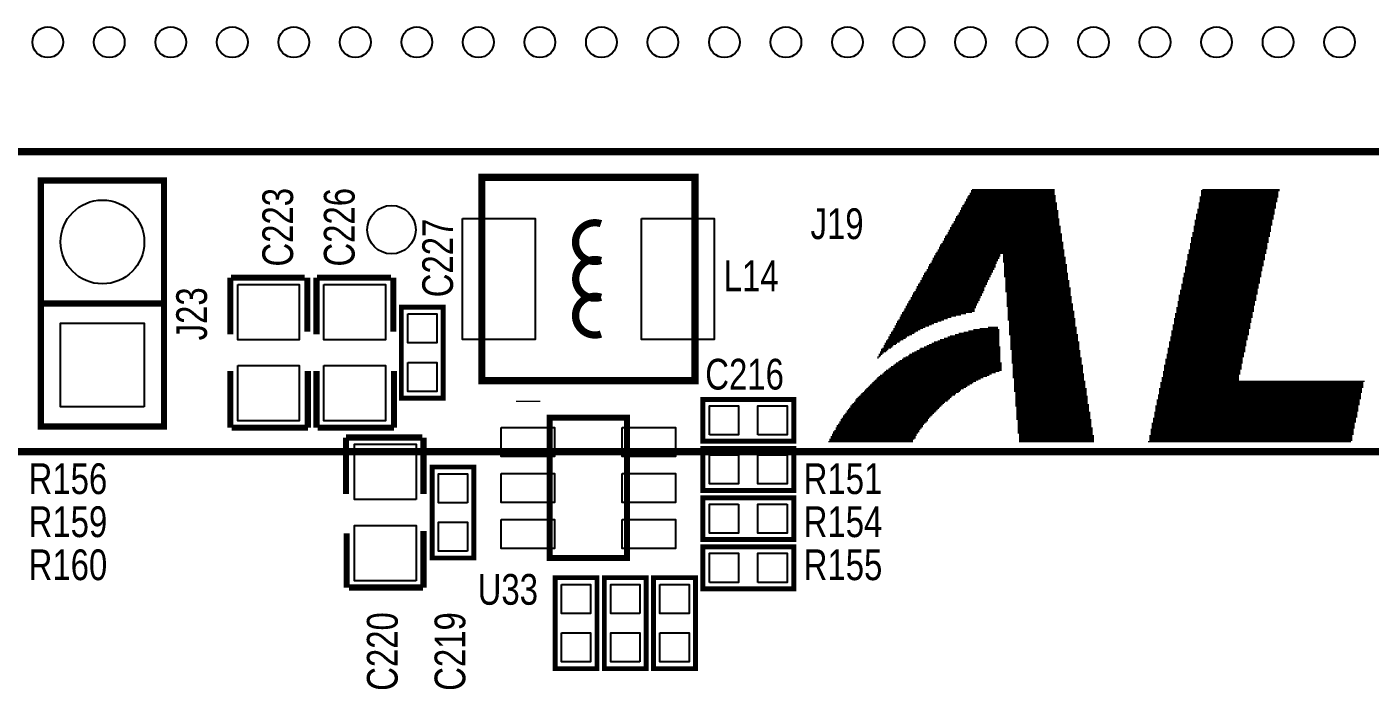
# Model space of a CAD drawing. Extents: x -92 to 135, y -31 to 116.
# Drawn here: x -61.31 to -33.58, y 51.84 to 65.52 of the extents above; entities that cross this region are included whole.
import ezdxf

# ---------------------------------------------------------------- set-up
doc = ezdxf.new("R2010")
doc.units = 0
for name, color, linetype in [('BG_SILKSCREEN_TOP', 1, 'CONTINUOUS'), ('PG_SILKSCREEN_TOP', 5, 'CONTINUOUS'), ('PIN_TOP', 6, 'CONTINUOUS'), ('RD_SILKSCREEN_TOP', 7, 'CONTINUOUS')]:
    doc.layers.add(name, color=color, linetype=linetype)

msp = doc.modelspace()

# ---------------------------------------------------------------- linework, layer by layer
at = {"layer": 'BG_SILKSCREEN_TOP', "const_width": 0.1524}
msp.add_lwpolyline([(-64.39789, 56.750204), (-14.99743, 56.750204)], dxfattribs=at)
at = {"layer": 'PG_SILKSCREEN_TOP'}
for points, const_width in [([(-72.894952, 62.944502), (-17.116552, 62.944502)], 0.1524), ([(-41.821862, 62.136528), (-40.094662, 62.136528)], 0.0254), ([(-41.821862, 62.111128), (-40.094662, 62.111128)], 0.0254), ([(-41.796462, 62.161928), (-40.094662, 62.161928)], 0.0254), ([(-37.072062, 62.136528), (-35.446462, 62.136528)], 0.0254), ([(-37.072062, 62.111128), (-35.471862, 62.111128)], 0.0254), ([(-37.046662, 62.161928), (-35.446462, 62.161928)], 0.0254), ([(-41.999662, 61.831728), (-40.043862, 61.831728)], 0.0254), ([(-41.974262, 61.857128), (-40.043862, 61.857128)], 0.0254), ([(-41.948862, 61.907928), (-40.069262, 61.907928)], 0.0254), ([(-41.948862, 61.882528), (-40.043862, 61.882528)], 0.0254), ([(-41.923462, 61.958728), (-40.069262, 61.958728)], 0.0254), ([(-41.923462, 61.933328), (-40.069262, 61.933328)], 0.0254), ([(-41.898062, 62.009528), (-40.069262, 62.009528)], 0.0254), ([(-41.898062, 61.984128), (-40.069262, 61.984128)], 0.0254), ([(-41.872662, 62.034928), (-40.069262, 62.034928)], 0.0254), ([(-41.847262, 62.085728), (-40.094662, 62.085728)], 0.0254), ([(-41.847262, 62.060328), (-40.094662, 62.060328)], 0.0254), ([(-37.122862, 61.882528), (-35.522662, 61.882528)], 0.0254), ([(-37.122862, 61.857128), (-35.522662, 61.857128)], 0.0254), ([(-37.122862, 61.831728), (-35.522662, 61.831728)], 0.0254), ([(-37.097462, 62.009528), (-35.471862, 62.009528)], 0.0254), ([(-37.097462, 61.984128), (-35.497262, 61.984128)], 0.0254), ([(-37.097462, 61.958728), (-35.497262, 61.958728)], 0.0254), ([(-37.097462, 61.933328), (-35.497262, 61.933328)], 0.0254), ([(-37.097462, 61.907928), (-35.497262, 61.907928)], 0.0254), ([(-37.072062, 62.085728), (-35.471862, 62.085728)], 0.0254), ([(-37.072062, 62.060328), (-35.471862, 62.060328)], 0.0254), ([(-37.072062, 62.034928), (-35.471862, 62.034928)], 0.0254), ([(-42.126662, 61.603128), (-40.018462, 61.603128)], 0.0254), ([(-42.126662, 61.577728), (-40.018462, 61.577728)], 0.0254), ([(-42.101262, 61.628528), (-40.018462, 61.628528)], 0.0254), ([(-42.075862, 61.679328), (-40.018462, 61.679328)], 0.0254), ([(-42.075862, 61.653928), (-40.018462, 61.653928)], 0.0254), ([(-42.050462, 61.730128), (-40.018462, 61.730128)], 0.0254), ([(-42.050462, 61.704728), (-40.018462, 61.704728)], 0.0254), ([(-42.025062, 61.780928), (-40.043862, 61.780928)], 0.0254), ([(-42.025062, 61.755528), (-40.043862, 61.755528)], 0.0254), ([(-41.999662, 61.806328), (-40.043862, 61.806328)], 0.0254), ([(-37.173662, 61.653928), (-35.548062, 61.653928)], 0.0254), ([(-37.173662, 61.628528), (-35.573462, 61.628528)], 0.0254), ([(-37.173662, 61.603128), (-35.573462, 61.603128)], 0.0254), ([(-37.173662, 61.577728), (-35.573462, 61.577728)], 0.0254), ([(-37.148262, 61.755528), (-35.548062, 61.755528)], 0.0254), ([(-37.148262, 61.730128), (-35.548062, 61.730128)], 0.0254), ([(-37.148262, 61.704728), (-35.548062, 61.704728)], 0.0254), ([(-37.148262, 61.679328), (-35.548062, 61.679328)], 0.0254), ([(-37.122862, 61.806328), (-35.522662, 61.806328)], 0.0254), ([(-37.122862, 61.780928), (-35.522662, 61.780928)], 0.0254), ([(-42.279062, 61.323728), (-39.967662, 61.323728)], 0.0254), ([(-42.279062, 61.298328), (-39.967662, 61.298328)], 0.0254), ([(-42.253662, 61.374528), (-39.967662, 61.374528)], 0.0254), ([(-42.253662, 61.349128), (-39.967662, 61.349128)], 0.0254), ([(-42.228262, 61.425328), (-39.993062, 61.425328)], 0.0254), ([(-42.228262, 61.399928), (-39.967662, 61.399928)], 0.0254), ([(-42.202862, 61.450728), (-39.993062, 61.450728)], 0.0254), ([(-42.177462, 61.501528), (-39.993062, 61.501528)], 0.0254), ([(-42.177462, 61.476128), (-39.993062, 61.476128)], 0.0254), ([(-42.152062, 61.552328), (-39.993062, 61.552328)], 0.0254), ([(-42.152062, 61.526928), (-39.993062, 61.526928)], 0.0254), ([(-37.224462, 61.399928), (-35.624262, 61.399928)], 0.0254), ([(-37.224462, 61.374528), (-35.624262, 61.374528)], 0.0254), ([(-37.224462, 61.349128), (-35.624262, 61.349128)], 0.0254), ([(-37.224462, 61.323728), (-35.624262, 61.323728)], 0.0254), ([(-37.224462, 61.298328), (-35.624262, 61.298328)], 0.0254), ([(-37.199062, 61.526928), (-35.598862, 61.526928)], 0.0254), ([(-37.199062, 61.501528), (-35.598862, 61.501528)], 0.0254), ([(-37.199062, 61.476128), (-35.598862, 61.476128)], 0.0254), ([(-37.199062, 61.450728), (-35.598862, 61.450728)], 0.0254), ([(-37.199062, 61.425328), (-35.598862, 61.425328)], 0.0254), ([(-37.173662, 61.552328), (-35.573462, 61.552328)], 0.0254), ([(-42.456862, 61.018928), (-39.916862, 61.018928)], 0.0254), ([(-42.431462, 61.044328), (-39.916862, 61.044328)], 0.0254), ([(-42.406062, 61.095128), (-39.942262, 61.095128)], 0.0254), ([(-42.406062, 61.069728), (-39.916862, 61.069728)], 0.0254), ([(-42.380662, 61.145928), (-39.942262, 61.145928)], 0.0254), ([(-42.380662, 61.120528), (-39.942262, 61.120528)], 0.0254), ([(-42.355262, 61.196728), (-39.942262, 61.196728)], 0.0254), ([(-42.355262, 61.171328), (-39.942262, 61.171328)], 0.0254), ([(-42.329862, 61.222128), (-39.942262, 61.222128)], 0.0254), ([(-42.304462, 61.272928), (-39.967662, 61.272928)], 0.0254), ([(-42.304462, 61.247528), (-39.942262, 61.247528)], 0.0254), ([(-37.300662, 61.044328), (-35.700462, 61.044328)], 0.0254), ([(-37.300662, 61.018928), (-35.700462, 61.018928)], 0.0254), ([(-37.275262, 61.171328), (-35.675062, 61.171328)], 0.0254), ([(-37.275262, 61.145928), (-35.675062, 61.145928)], 0.0254), ([(-37.275262, 61.120528), (-35.675062, 61.120528)], 0.0254), ([(-37.275262, 61.095128), (-35.675062, 61.095128)], 0.0254), ([(-37.275262, 61.069728), (-35.675062, 61.069728)], 0.0254), ([(-37.249862, 61.272928), (-35.649662, 61.272928)], 0.0254), ([(-37.249862, 61.247528), (-35.649662, 61.247528)], 0.0254), ([(-37.249862, 61.222128), (-35.649662, 61.222128)], 0.0254), ([(-37.249862, 61.196728), (-35.649662, 61.196728)], 0.0254), ([(-42.609262, 60.739528), (-41.237662, 60.739528)], 0.0254), ([(-42.583862, 60.790328), (-41.212262, 60.790328)], 0.0254), ([(-42.583862, 60.764928), (-41.237662, 60.764928)], 0.0254), ([(-42.558462, 60.841128), (-39.891462, 60.841128)], 0.0254), ([(-42.558462, 60.815728), (-41.212262, 60.815728)], 0.0254), ([(-42.533062, 60.866528), (-39.891462, 60.866528)], 0.0254), ([(-42.507662, 60.917328), (-39.891462, 60.917328)], 0.0254), ([(-42.507662, 60.891928), (-39.891462, 60.891928)], 0.0254), ([(-42.482262, 60.968128), (-39.916862, 60.968128)], 0.0254), ([(-42.482262, 60.942728), (-39.916862, 60.942728)], 0.0254), ([(-42.456862, 60.993528), (-39.916862, 60.993528)], 0.0254), ([(-41.161462, 60.815728), (-39.891462, 60.815728)], 0.0254), ([(-41.161462, 60.790328), (-39.891462, 60.790328)], 0.0254), ([(-41.161462, 60.764928), (-39.866062, 60.764928)], 0.0254), ([(-41.161462, 60.739528), (-39.866062, 60.739528)], 0.0254), ([(-37.351462, 60.815728), (-35.751262, 60.815728)], 0.0254), ([(-37.351462, 60.790328), (-35.751262, 60.790328)], 0.0254), ([(-37.351462, 60.764928), (-35.751262, 60.764928)], 0.0254), ([(-37.351462, 60.739528), (-35.751262, 60.739528)], 0.0254), ([(-37.326062, 60.917328), (-35.725862, 60.917328)], 0.0254), ([(-37.326062, 60.891928), (-35.725862, 60.891928)], 0.0254), ([(-37.326062, 60.866528), (-35.725862, 60.866528)], 0.0254), ([(-37.326062, 60.841128), (-35.725862, 60.841128)], 0.0254), ([(-37.300662, 60.993528), (-35.700462, 60.993528)], 0.0254), ([(-37.300662, 60.968128), (-35.700462, 60.968128)], 0.0254), ([(-37.300662, 60.942728), (-35.700462, 60.942728)], 0.0254), ([(-42.761662, 60.460128), (-41.364662, 60.460128)], 0.0254), ([(-42.736262, 60.510928), (-41.339262, 60.510928)], 0.0254), ([(-42.736262, 60.485528), (-41.364662, 60.485528)], 0.0254), ([(-42.710862, 60.561728), (-41.313862, 60.561728)], 0.0254), ([(-42.710862, 60.536328), (-41.339262, 60.536328)], 0.0254), ([(-42.685462, 60.612528), (-41.313862, 60.612528)], 0.0254), ([(-42.685462, 60.587128), (-41.313862, 60.587128)], 0.0254), ([(-42.660062, 60.637928), (-41.288462, 60.637928)], 0.0254), ([(-42.634662, 60.688728), (-41.263062, 60.688728)], 0.0254), ([(-42.634662, 60.663328), (-41.288462, 60.663328)], 0.0254), ([(-42.609262, 60.714128), (-41.263062, 60.714128)], 0.0254), ([(-41.161462, 60.714128), (-39.866062, 60.714128)], 0.0254), ([(-41.161462, 60.688728), (-39.866062, 60.688728)], 0.0254), ([(-41.161462, 60.663328), (-39.866062, 60.663328)], 0.0254), ([(-41.136062, 60.637928), (-39.866062, 60.637928)], 0.0254), ([(-41.136062, 60.612528), (-39.840662, 60.612528)], 0.0254), ([(-41.136062, 60.587128), (-39.840662, 60.587128)], 0.0254), ([(-41.136062, 60.561728), (-39.840662, 60.561728)], 0.0254), ([(-41.136062, 60.536328), (-39.840662, 60.536328)], 0.0254), ([(-41.136062, 60.510928), (-39.840662, 60.510928)], 0.0254), ([(-41.136062, 60.485528), (-39.840662, 60.485528)], 0.0254), ([(-41.136062, 60.460128), (-39.840662, 60.460128)], 0.0254), ([(-37.402262, 60.561728), (-35.802062, 60.561728)], 0.0254), ([(-37.402262, 60.536328), (-35.802062, 60.536328)], 0.0254), ([(-37.402262, 60.510928), (-35.802062, 60.510928)], 0.0254), ([(-37.402262, 60.485528), (-35.802062, 60.485528)], 0.0254), ([(-37.402262, 60.460128), (-35.827462, 60.460128)], 0.0254), ([(-37.376862, 60.688728), (-35.776662, 60.688728)], 0.0254), ([(-37.376862, 60.663328), (-35.776662, 60.663328)], 0.0254), ([(-37.376862, 60.637928), (-35.776662, 60.637928)], 0.0254), ([(-37.376862, 60.612528), (-35.776662, 60.612528)], 0.0254), ([(-37.376862, 60.587128), (-35.776662, 60.587128)], 0.0254), ([(-37.351462, 60.714128), (-35.751262, 60.714128)], 0.0254), ([(-57.111138, 60.342272), (-57.111138, 59.173872)], 0.127), ([(-55.574438, 60.342272), (-57.098438, 60.342272)], 0.127), ([(-55.523638, 59.224672), (-55.523638, 60.342272)], 0.127), ([(-55.333138, 60.342272), (-55.333138, 59.173872)], 0.127), ([(-53.796438, 60.342272), (-55.320438, 60.342272)], 0.127), ([(-53.745638, 59.224672), (-53.745638, 60.342272)], 0.127), ([(-42.914062, 60.206128), (-41.491662, 60.206128)], 0.0254), ([(-42.914062, 60.180728), (-41.517062, 60.180728)], 0.0254), ([(-42.888662, 60.231528), (-41.491662, 60.231528)], 0.0254), ([(-42.863262, 60.282328), (-41.466262, 60.282328)], 0.0254), ([(-42.863262, 60.256928), (-41.466262, 60.256928)], 0.0254), ([(-42.837862, 60.333128), (-41.440862, 60.333128)], 0.0254), ([(-42.837862, 60.307728), (-41.440862, 60.307728)], 0.0254), ([(-42.812462, 60.383928), (-41.415462, 60.383928)], 0.0254), ([(-42.812462, 60.358528), (-41.415462, 60.358528)], 0.0254), ([(-42.787062, 60.434728), (-41.390062, 60.434728)], 0.0254), ([(-42.787062, 60.409328), (-41.390062, 60.409328)], 0.0254), ([(-41.136062, 60.434728), (-39.815262, 60.434728)], 0.0254), ([(-41.136062, 60.409328), (-39.815262, 60.409328)], 0.0254), ([(-41.136062, 60.383928), (-39.815262, 60.383928)], 0.0254), ([(-41.136062, 60.358528), (-39.815262, 60.358528)], 0.0254), ([(-41.110662, 60.333128), (-39.815262, 60.333128)], 0.0254), ([(-41.110662, 60.307728), (-39.815262, 60.307728)], 0.0254), ([(-41.110662, 60.282328), (-39.789862, 60.282328)], 0.0254), ([(-41.110662, 60.256928), (-39.789862, 60.256928)], 0.0254), ([(-41.110662, 60.231528), (-39.789862, 60.231528)], 0.0254), ([(-41.110662, 60.206128), (-39.789862, 60.206128)], 0.0254), ([(-41.110662, 60.180728), (-39.789862, 60.180728)], 0.0254), ([(-37.478462, 60.206128), (-35.878262, 60.206128)], 0.0254), ([(-37.478462, 60.180728), (-35.878262, 60.180728)], 0.0254), ([(-37.453062, 60.333128), (-35.852862, 60.333128)], 0.0254), ([(-37.453062, 60.307728), (-35.852862, 60.307728)], 0.0254), ([(-37.453062, 60.282328), (-35.852862, 60.282328)], 0.0254), ([(-37.453062, 60.256928), (-35.852862, 60.256928)], 0.0254), ([(-37.453062, 60.231528), (-35.852862, 60.231528)], 0.0254), ([(-37.427662, 60.434728), (-35.827462, 60.434728)], 0.0254), ([(-37.427662, 60.409328), (-35.827462, 60.409328)], 0.0254), ([(-37.427662, 60.383928), (-35.827462, 60.383928)], 0.0254), ([(-37.427662, 60.358528), (-35.827462, 60.358528)], 0.0254), ([(-43.066462, 59.926728), (-41.618662, 59.926728)], 0.0254), ([(-43.066462, 59.901328), (-41.644062, 59.901328)], 0.0254), ([(-43.041062, 59.977528), (-41.593262, 59.977528)], 0.0254), ([(-43.041062, 59.952128), (-41.618662, 59.952128)], 0.0254), ([(-43.015662, 60.028328), (-41.567862, 60.028328)], 0.0254), ([(-43.015662, 60.002928), (-41.593262, 60.002928)], 0.0254), ([(-42.990262, 60.053728), (-41.567862, 60.053728)], 0.0254), ([(-42.964862, 60.104528), (-41.542462, 60.104528)], 0.0254), ([(-42.964862, 60.079128), (-41.542462, 60.079128)], 0.0254), ([(-42.939462, 60.155328), (-41.517062, 60.155328)], 0.0254), ([(-42.939462, 60.129928), (-41.542462, 60.129928)], 0.0254), ([(-41.110662, 60.155328), (-39.789862, 60.155328)], 0.0254), ([(-41.110662, 60.129928), (-39.764462, 60.129928)], 0.0254), ([(-41.110662, 60.104528), (-39.764462, 60.104528)], 0.0254), ([(-41.110662, 60.079128), (-39.764462, 60.079128)], 0.0254), ([(-41.110662, 60.053728), (-39.764462, 60.053728)], 0.0254), ([(-41.085262, 60.028328), (-39.764462, 60.028328)], 0.0254), ([(-41.085262, 60.002928), (-39.764462, 60.002928)], 0.0254), ([(-41.085262, 59.977528), (-39.764462, 59.977528)], 0.0254), ([(-41.085262, 59.952128), (-39.739062, 59.952128)], 0.0254), ([(-41.085262, 59.926728), (-39.739062, 59.926728)], 0.0254), ([(-41.085262, 59.901328), (-39.739062, 59.901328)], 0.0254), ([(-37.529262, 59.977528), (-35.929062, 59.977528)], 0.0254), ([(-37.529262, 59.952128), (-35.929062, 59.952128)], 0.0254), ([(-37.529262, 59.926728), (-35.929062, 59.926728)], 0.0254), ([(-37.529262, 59.901328), (-35.929062, 59.901328)], 0.0254), ([(-37.503862, 60.079128), (-35.903662, 60.079128)], 0.0254), ([(-37.503862, 60.053728), (-35.903662, 60.053728)], 0.0254), ([(-37.503862, 60.028328), (-35.903662, 60.028328)], 0.0254), ([(-37.503862, 60.002928), (-35.903662, 60.002928)], 0.0254), ([(-37.478462, 60.155328), (-35.878262, 60.155328)], 0.0254), ([(-37.478462, 60.129928), (-35.878262, 60.129928)], 0.0254), ([(-37.478462, 60.104528), (-35.903662, 60.104528)], 0.0254), ([(-61.022738, 59.808872), (-58.482738, 59.808872)], 0.127), ([(-43.244262, 59.621928), (-41.796462, 59.621928)], 0.0254), ([(-43.218862, 59.647328), (-41.745662, 59.647328)], 0.0254), ([(-43.193462, 59.698128), (-41.745662, 59.698128)], 0.0254), ([(-43.193462, 59.672728), (-41.745662, 59.672728)], 0.0254), ([(-43.168062, 59.748928), (-41.720262, 59.748928)], 0.0254), ([(-43.168062, 59.723528), (-41.720262, 59.723528)], 0.0254), ([(-43.142662, 59.799728), (-41.694862, 59.799728)], 0.0254), ([(-43.142662, 59.774328), (-41.694862, 59.774328)], 0.0254), ([(-43.117262, 59.850528), (-41.669462, 59.850528)], 0.0254), ([(-43.117262, 59.825128), (-41.669462, 59.825128)], 0.0254), ([(-43.091862, 59.875928), (-41.644062, 59.875928)], 0.0254), ([(-41.085262, 59.875928), (-39.739062, 59.875928)], 0.0254), ([(-41.085262, 59.850528), (-39.739062, 59.850528)], 0.0254), ([(-41.085262, 59.825128), (-39.739062, 59.825128)], 0.0254), ([(-41.085262, 59.799728), (-39.713662, 59.799728)], 0.0254), ([(-41.085262, 59.774328), (-39.713662, 59.774328)], 0.0254), ([(-41.085262, 59.748928), (-39.713662, 59.748928)], 0.0254), ([(-41.059862, 59.723528), (-39.713662, 59.723528)], 0.0254), ([(-41.059862, 59.698128), (-39.713662, 59.698128)], 0.0254), ([(-41.059862, 59.672728), (-39.713662, 59.672728)], 0.0254), ([(-41.059862, 59.647328), (-39.688262, 59.647328)], 0.0254), ([(-41.059862, 59.621928), (-39.688262, 59.621928)], 0.0254), ([(-37.580062, 59.723528), (-35.979862, 59.723528)], 0.0254), ([(-37.580062, 59.698128), (-35.979862, 59.698128)], 0.0254), ([(-37.580062, 59.672728), (-35.979862, 59.672728)], 0.0254), ([(-37.580062, 59.647328), (-35.979862, 59.647328)], 0.0254), ([(-37.580062, 59.621928), (-36.005262, 59.621928)], 0.0254), ([(-37.554662, 59.850528), (-35.954462, 59.850528)], 0.0254), ([(-37.554662, 59.825128), (-35.954462, 59.825128)], 0.0254), ([(-37.554662, 59.799728), (-35.954462, 59.799728)], 0.0254), ([(-37.554662, 59.774328), (-35.954462, 59.774328)], 0.0254), ([(-37.554662, 59.748928), (-35.979862, 59.748928)], 0.0254), ([(-37.529262, 59.875928), (-35.929062, 59.875928)], 0.0254), ([(-43.396662, 59.342528), (-42.685462, 59.342528)], 0.0254), ([(-43.371262, 59.393328), (-42.583862, 59.393328)], 0.0254), ([(-43.371262, 59.367928), (-42.634662, 59.367928)], 0.0254), ([(-43.345862, 59.444128), (-42.431462, 59.444128)], 0.0254), ([(-43.345862, 59.418728), (-42.507662, 59.418728)], 0.0254), ([(-43.320462, 59.469528), (-42.380662, 59.469528)], 0.0254), ([(-43.295062, 59.520328), (-42.228262, 59.520328)], 0.0254), ([(-43.295062, 59.494928), (-42.304462, 59.494928)], 0.0254), ([(-43.269662, 59.571128), (-42.025062, 59.571128)], 0.0254), ([(-43.269662, 59.545728), (-42.126662, 59.545728)], 0.0254), ([(-43.244262, 59.596528), (-41.923462, 59.596528)], 0.0254), ([(-41.059862, 59.596528), (-39.688262, 59.596528)], 0.0254), ([(-41.059862, 59.571128), (-39.688262, 59.571128)], 0.0254), ([(-41.059862, 59.545728), (-39.688262, 59.545728)], 0.0254), ([(-41.059862, 59.520328), (-39.688262, 59.520328)], 0.0254), ([(-41.059862, 59.494928), (-39.662862, 59.494928)], 0.0254), ([(-41.059862, 59.469528), (-39.662862, 59.469528)], 0.0254), ([(-41.034462, 59.444128), (-39.662862, 59.444128)], 0.0254), ([(-41.034462, 59.418728), (-39.662862, 59.418728)], 0.0254), ([(-41.034462, 59.393328), (-39.662862, 59.393328)], 0.0254), ([(-41.034462, 59.367928), (-39.662862, 59.367928)], 0.0254), ([(-41.034462, 59.342528), (-39.662862, 59.342528)], 0.0254), ([(-37.656262, 59.367928), (-36.056062, 59.367928)], 0.0254), ([(-37.656262, 59.342528), (-36.056062, 59.342528)], 0.0254), ([(-37.630862, 59.494928), (-36.030662, 59.494928)], 0.0254), ([(-37.630862, 59.469528), (-36.030662, 59.469528)], 0.0254), ([(-37.630862, 59.444128), (-36.030662, 59.444128)], 0.0254), ([(-37.630862, 59.418728), (-36.030662, 59.418728)], 0.0254), ([(-37.630862, 59.393328), (-36.056062, 59.393328)], 0.0254), ([(-37.605462, 59.596528), (-36.005262, 59.596528)], 0.0254), ([(-37.605462, 59.571128), (-36.005262, 59.571128)], 0.0254), ([(-37.605462, 59.545728), (-36.005262, 59.545728)], 0.0254), ([(-37.605462, 59.520328), (-36.005262, 59.520328)], 0.0254), ([(-43.549062, 59.063128), (-43.218862, 59.063128)], 0.0254), ([(-43.523662, 59.113928), (-43.142662, 59.113928)], 0.0254), ([(-43.523662, 59.088528), (-43.168062, 59.088528)], 0.0254), ([(-43.498262, 59.164728), (-43.041062, 59.164728)], 0.0254), ([(-43.498262, 59.139328), (-43.091862, 59.139328)], 0.0254), ([(-43.472862, 59.215528), (-42.964862, 59.215528)], 0.0254), ([(-43.472862, 59.190128), (-42.990262, 59.190128)], 0.0254), ([(-43.447462, 59.240928), (-42.914062, 59.240928)], 0.0254), ([(-43.422062, 59.291728), (-42.812462, 59.291728)], 0.0254), ([(-43.422062, 59.266328), (-42.863262, 59.266328)], 0.0254), ([(-43.396662, 59.317128), (-42.761662, 59.317128)], 0.0254), ([(-42.456862, 59.063128), (-41.237662, 59.063128)], 0.0254), ([(-42.380662, 59.088528), (-41.237662, 59.088528)], 0.0254), ([(-42.304462, 59.113928), (-41.237662, 59.113928)], 0.0254), ([(-42.253662, 59.139328), (-41.237662, 59.139328)], 0.0254), ([(-42.152062, 59.164728), (-41.237662, 59.164728)], 0.0254), ([(-42.075862, 59.190128), (-41.237662, 59.190128)], 0.0254), ([(-41.974262, 59.215528), (-41.237662, 59.215528)], 0.0254), ([(-41.872662, 59.240928), (-41.237662, 59.240928)], 0.0254), ([(-41.771062, 59.266328), (-41.237662, 59.266328)], 0.0254), ([(-41.644062, 59.291728), (-41.263062, 59.291728)], 0.0254), ([(-41.466262, 59.317128), (-41.263062, 59.317128)], 0.0254), ([(-41.034462, 59.317128), (-39.637462, 59.317128)], 0.0254), ([(-41.034462, 59.291728), (-39.637462, 59.291728)], 0.0254), ([(-41.034462, 59.266328), (-39.637462, 59.266328)], 0.0254), ([(-41.034462, 59.240928), (-39.637462, 59.240928)], 0.0254), ([(-41.034462, 59.215528), (-39.637462, 59.215528)], 0.0254), ([(-41.034462, 59.190128), (-39.637462, 59.190128)], 0.0254), ([(-41.034462, 59.164728), (-39.612062, 59.164728)], 0.0254), ([(-41.009062, 59.139328), (-39.612062, 59.139328)], 0.0254), ([(-41.009062, 59.113928), (-39.612062, 59.113928)], 0.0254), ([(-41.009062, 59.088528), (-39.612062, 59.088528)], 0.0254), ([(-41.009062, 59.063128), (-39.612062, 59.063128)], 0.0254), ([(-37.707062, 59.113928), (-36.106862, 59.113928)], 0.0254), ([(-37.707062, 59.088528), (-36.106862, 59.088528)], 0.0254), ([(-37.707062, 59.063128), (-36.106862, 59.063128)], 0.0254), ([(-37.681662, 59.240928), (-36.081462, 59.240928)], 0.0254), ([(-37.681662, 59.215528), (-36.081462, 59.215528)], 0.0254), ([(-37.681662, 59.190128), (-36.081462, 59.190128)], 0.0254), ([(-37.681662, 59.164728), (-36.081462, 59.164728)], 0.0254), ([(-37.681662, 59.139328), (-36.106862, 59.139328)], 0.0254), ([(-37.656262, 59.317128), (-36.056062, 59.317128)], 0.0254), ([(-37.656262, 59.291728), (-36.056062, 59.291728)], 0.0254), ([(-37.656262, 59.266328), (-36.081462, 59.266328)], 0.0254), ([(-43.701462, 58.809128), (-43.574462, 58.809128)], 0.0254), ([(-43.701462, 58.783728), (-43.625262, 58.783728)], 0.0254), ([(-43.676062, 58.859928), (-43.523662, 58.859928)], 0.0254), ([(-43.676062, 58.834528), (-43.549062, 58.834528)], 0.0254), ([(-43.650662, 58.885328), (-43.472862, 58.885328)], 0.0254), ([(-43.625262, 58.936128), (-43.422062, 58.936128)], 0.0254), ([(-43.625262, 58.910728), (-43.447462, 58.910728)], 0.0254), ([(-43.599862, 58.986928), (-43.345862, 58.986928)], 0.0254), ([(-43.599862, 58.961528), (-43.371262, 58.961528)], 0.0254), ([(-43.574462, 59.037728), (-43.269662, 59.037728)], 0.0254), ([(-43.574462, 59.012328), (-43.295062, 59.012328)], 0.0254), ([(-43.041062, 58.783728), (-41.212262, 58.783728)], 0.0254), ([(-42.990262, 58.809128), (-41.212262, 58.809128)], 0.0254), ([(-42.939462, 58.834528), (-41.212262, 58.834528)], 0.0254), ([(-42.888662, 58.859928), (-41.212262, 58.859928)], 0.0254), ([(-42.863262, 58.885328), (-41.212262, 58.885328)], 0.0254), ([(-42.787062, 58.910728), (-41.212262, 58.910728)], 0.0254), ([(-42.736262, 58.936128), (-41.237662, 58.936128)], 0.0254), ([(-42.685462, 58.961528), (-41.237662, 58.961528)], 0.0254), ([(-42.634662, 58.986928), (-41.237662, 58.986928)], 0.0254), ([(-42.583862, 59.012328), (-41.237662, 59.012328)], 0.0254), ([(-42.507662, 59.037728), (-41.237662, 59.037728)], 0.0254), ([(-41.009062, 59.037728), (-39.612062, 59.037728)], 0.0254), ([(-41.009062, 59.012328), (-39.586662, 59.012328)], 0.0254), ([(-41.009062, 58.986928), (-39.586662, 58.986928)], 0.0254), ([(-41.009062, 58.961528), (-39.586662, 58.961528)], 0.0254), ([(-41.009062, 58.936128), (-39.586662, 58.936128)], 0.0254), ([(-41.009062, 58.910728), (-39.586662, 58.910728)], 0.0254), ([(-41.009062, 58.885328), (-39.586662, 58.885328)], 0.0254), ([(-41.009062, 58.859928), (-39.586662, 58.859928)], 0.0254), ([(-40.983662, 58.834528), (-39.561262, 58.834528)], 0.0254), ([(-40.983662, 58.809128), (-39.561262, 58.809128)], 0.0254), ([(-40.983662, 58.783728), (-39.561262, 58.783728)], 0.0254), ([(-37.757862, 58.885328), (-36.157662, 58.885328)], 0.0254), ([(-37.757862, 58.859928), (-36.157662, 58.859928)], 0.0254), ([(-37.757862, 58.834528), (-36.157662, 58.834528)], 0.0254), ([(-37.757862, 58.809128), (-36.157662, 58.809128)], 0.0254), ([(-37.757862, 58.783728), (-36.183062, 58.783728)], 0.0254), ([(-37.732462, 59.012328), (-36.132262, 59.012328)], 0.0254), ([(-37.732462, 58.986928), (-36.132262, 58.986928)], 0.0254), ([(-37.732462, 58.961528), (-36.132262, 58.961528)], 0.0254), ([(-37.732462, 58.936128), (-36.132262, 58.936128)], 0.0254), ([(-37.732462, 58.910728), (-36.157662, 58.910728)], 0.0254), ([(-37.707062, 59.037728), (-36.132262, 59.037728)], 0.0254), ([(-43.752262, 58.707528), (-43.701462, 58.707528)], 0.0254), ([(-43.752262, 58.682128), (-43.726862, 58.682128)], 0.0254), ([(-43.726862, 58.758328), (-43.650662, 58.758328)], 0.0254), ([(-43.726862, 58.732928), (-43.676062, 58.732928)], 0.0254), ([(-43.472862, 58.504328), (-41.186862, 58.504328)], 0.0254), ([(-43.422062, 58.529728), (-41.186862, 58.529728)], 0.0254), ([(-43.396662, 58.555128), (-41.186862, 58.555128)], 0.0254), ([(-43.371262, 58.580528), (-41.186862, 58.580528)], 0.0254), ([(-43.320462, 58.605928), (-41.212262, 58.605928)], 0.0254), ([(-43.295062, 58.631328), (-41.212262, 58.631328)], 0.0254), ([(-43.244262, 58.656728), (-41.212262, 58.656728)], 0.0254), ([(-43.218862, 58.682128), (-41.212262, 58.682128)], 0.0254), ([(-43.168062, 58.707528), (-41.212262, 58.707528)], 0.0254), ([(-43.117262, 58.732928), (-41.212262, 58.732928)], 0.0254), ([(-43.091862, 58.758328), (-41.212262, 58.758328)], 0.0254), ([(-40.983662, 58.758328), (-39.561262, 58.758328)], 0.0254), ([(-40.983662, 58.732928), (-39.561262, 58.732928)], 0.0254), ([(-40.983662, 58.707528), (-39.561262, 58.707528)], 0.0254), ([(-40.983662, 58.682128), (-39.535862, 58.682128)], 0.0254), ([(-40.983662, 58.656728), (-39.535862, 58.656728)], 0.0254), ([(-40.983662, 58.631328), (-39.535862, 58.631328)], 0.0254), ([(-40.983662, 58.605928), (-39.535862, 58.605928)], 0.0254), ([(-40.983662, 58.580528), (-39.535862, 58.580528)], 0.0254), ([(-40.958262, 58.555128), (-39.535862, 58.555128)], 0.0254), ([(-40.958262, 58.529728), (-39.510462, 58.529728)], 0.0254), ([(-40.958262, 58.504328), (-39.510462, 58.504328)], 0.0254), ([(-37.834062, 58.529728), (-36.233862, 58.529728)], 0.0254), ([(-37.834062, 58.504328), (-36.233862, 58.504328)], 0.0254), ([(-37.808662, 58.656728), (-36.208462, 58.656728)], 0.0254), ([(-37.808662, 58.631328), (-36.208462, 58.631328)], 0.0254), ([(-37.808662, 58.605928), (-36.208462, 58.605928)], 0.0254), ([(-37.808662, 58.580528), (-36.208462, 58.580528)], 0.0254), ([(-37.808662, 58.555128), (-36.233862, 58.555128)], 0.0254), ([(-37.783262, 58.758328), (-36.183062, 58.758328)], 0.0254), ([(-37.783262, 58.732928), (-36.183062, 58.732928)], 0.0254), ([(-37.783262, 58.707528), (-36.183062, 58.707528)], 0.0254), ([(-37.783262, 58.682128), (-36.208462, 58.682128)], 0.0254), ([(-57.111138, 57.243472), (-57.111138, 58.411872)], 0.127), ([(-55.510938, 58.411872), (-55.510938, 57.243472)], 0.127), ([(-55.333138, 57.243472), (-55.333138, 58.411872)], 0.127), ([(-53.732938, 58.411872), (-53.732938, 57.243472)], 0.127), ([(-43.777662, 58.250328), (-41.618662, 58.250328)], 0.0254), ([(-43.752262, 58.275728), (-41.567862, 58.275728)], 0.0254), ([(-43.726862, 58.301128), (-41.491662, 58.301128)], 0.0254), ([(-43.701462, 58.326528), (-41.440862, 58.326528)], 0.0254), ([(-43.650662, 58.351928), (-41.390062, 58.351928)], 0.0254), ([(-43.625262, 58.377328), (-41.313862, 58.377328)], 0.0254), ([(-43.599862, 58.402728), (-41.237662, 58.402728)], 0.0254), ([(-43.574462, 58.428128), (-41.186862, 58.428128)], 0.0254), ([(-43.523662, 58.453528), (-41.186862, 58.453528)], 0.0254), ([(-43.498262, 58.478928), (-41.186862, 58.478928)], 0.0254), ([(-40.958262, 58.478928), (-39.510462, 58.478928)], 0.0254), ([(-40.958262, 58.453528), (-39.510462, 58.453528)], 0.0254), ([(-40.958262, 58.428128), (-39.510462, 58.428128)], 0.0254), ([(-40.958262, 58.402728), (-39.510462, 58.402728)], 0.0254), ([(-40.958262, 58.377328), (-39.510462, 58.377328)], 0.0254), ([(-40.958262, 58.351928), (-39.485062, 58.351928)], 0.0254), ([(-40.958262, 58.326528), (-39.485062, 58.326528)], 0.0254), ([(-40.958262, 58.301128), (-39.485062, 58.301128)], 0.0254), ([(-40.958262, 58.275728), (-39.485062, 58.275728)], 0.0254), ([(-40.932862, 58.250328), (-39.485062, 58.250328)], 0.0254), ([(-37.884862, 58.275728), (-36.284662, 58.275728)], 0.0254), ([(-37.884862, 58.250328), (-36.284662, 58.250328)], 0.0254), ([(-37.859462, 58.402728), (-36.259262, 58.402728)], 0.0254), ([(-37.859462, 58.377328), (-36.259262, 58.377328)], 0.0254), ([(-37.859462, 58.351928), (-36.259262, 58.351928)], 0.0254), ([(-37.859462, 58.326528), (-36.284662, 58.326528)], 0.0254), ([(-37.859462, 58.301128), (-36.284662, 58.301128)], 0.0254), ([(-37.834062, 58.478928), (-36.233862, 58.478928)], 0.0254), ([(-37.834062, 58.453528), (-36.233862, 58.453528)], 0.0254), ([(-37.834062, 58.428128), (-36.259262, 58.428128)], 0.0254), ([(-50.964338, 57.802272), (-50.964338, 57.776872)], 0.500126), ([(-44.057062, 57.970928), (-42.075862, 57.970928)], 0.0254), ([(-44.031662, 57.996328), (-42.050462, 57.996328)], 0.0254), ([(-44.006262, 58.021728), (-42.025062, 58.021728)], 0.0254), ([(-43.980862, 58.047128), (-41.974262, 58.047128)], 0.0254), ([(-43.955462, 58.072528), (-41.923462, 58.072528)], 0.0254), ([(-43.930062, 58.097928), (-41.898062, 58.097928)], 0.0254), ([(-43.904662, 58.123328), (-41.847262, 58.123328)], 0.0254), ([(-43.879262, 58.148728), (-41.796462, 58.148728)], 0.0254), ([(-43.853862, 58.174128), (-41.771062, 58.174128)], 0.0254), ([(-43.828462, 58.199528), (-41.720262, 58.199528)], 0.0254), ([(-43.803062, 58.224928), (-41.669462, 58.224928)], 0.0254), ([(-40.932862, 58.224928), (-39.485062, 58.224928)], 0.0254), ([(-40.932862, 58.199528), (-39.459662, 58.199528)], 0.0254), ([(-40.932862, 58.174128), (-39.459662, 58.174128)], 0.0254), ([(-40.932862, 58.148728), (-39.459662, 58.148728)], 0.0254), ([(-40.932862, 58.123328), (-39.459662, 58.123328)], 0.0254), ([(-40.932862, 58.097928), (-39.459662, 58.097928)], 0.0254), ([(-40.932862, 58.072528), (-39.459662, 58.072528)], 0.0254), ([(-40.932862, 58.047128), (-39.434262, 58.047128)], 0.0254), ([(-40.932862, 58.021728), (-39.434262, 58.021728)], 0.0254), ([(-40.932862, 57.996328), (-39.434262, 57.996328)], 0.0254), ([(-40.907462, 57.970928), (-39.434262, 57.970928)], 0.0254), ([(-37.935662, 58.047128), (-33.744662, 58.047128)], 0.0254), ([(-37.935662, 58.021728), (-33.744662, 58.021728)], 0.0254), ([(-37.935662, 57.996328), (-33.744662, 57.996328)], 0.0254), ([(-37.935662, 57.970928), (-33.744662, 57.970928)], 0.0254), ([(-37.910262, 58.174128), (-33.719262, 58.174128)], 0.0254), ([(-37.910262, 58.148728), (-33.719262, 58.148728)], 0.0254), ([(-37.910262, 58.123328), (-33.719262, 58.123328)], 0.0254), ([(-37.910262, 58.097928), (-33.719262, 58.097928)], 0.0254), ([(-37.910262, 58.072528), (-33.719262, 58.072528)], 0.0254), ([(-37.884862, 58.224928), (-36.284662, 58.224928)], 0.0254), ([(-37.884862, 58.199528), (-33.693862, 58.199528)], 0.0254), ([(-44.311062, 57.691528), (-42.431462, 57.691528)], 0.0254), ([(-44.285662, 57.716928), (-42.406062, 57.716928)], 0.0254), ([(-44.260262, 57.742328), (-42.380662, 57.742328)], 0.0254), ([(-44.234862, 57.767728), (-42.355262, 57.767728)], 0.0254), ([(-44.209462, 57.818528), (-42.279062, 57.818528)], 0.0254), ([(-44.209462, 57.793128), (-42.304462, 57.793128)], 0.0254), ([(-44.184062, 57.843928), (-42.253662, 57.843928)], 0.0254), ([(-44.158662, 57.869328), (-42.228262, 57.869328)], 0.0254), ([(-44.133262, 57.894728), (-42.202862, 57.894728)], 0.0254), ([(-44.107862, 57.920128), (-42.152062, 57.920128)], 0.0254), ([(-44.082462, 57.945528), (-42.126662, 57.945528)], 0.0254), ([(-40.907462, 57.945528), (-39.434262, 57.945528)], 0.0254), ([(-40.907462, 57.920128), (-39.434262, 57.920128)], 0.0254), ([(-40.907462, 57.894728), (-39.408862, 57.894728)], 0.0254), ([(-40.907462, 57.869328), (-39.408862, 57.869328)], 0.0254), ([(-40.907462, 57.843928), (-39.408862, 57.843928)], 0.0254), ([(-40.907462, 57.818528), (-39.408862, 57.818528)], 0.0254), ([(-40.907462, 57.793128), (-39.408862, 57.793128)], 0.0254), ([(-40.907462, 57.767728), (-39.408862, 57.767728)], 0.0254), ([(-40.907462, 57.742328), (-39.408862, 57.742328)], 0.0254), ([(-40.907462, 57.716928), (-39.383462, 57.716928)], 0.0254), ([(-40.907462, 57.691528), (-39.383462, 57.691528)], 0.0254), ([(-38.011862, 57.691528), (-33.820862, 57.691528)], 0.0254), ([(-37.986462, 57.818528), (-33.795462, 57.818528)], 0.0254), ([(-37.986462, 57.793128), (-33.795462, 57.793128)], 0.0254), ([(-37.986462, 57.767728), (-33.795462, 57.767728)], 0.0254), ([(-37.986462, 57.742328), (-33.795462, 57.742328)], 0.0254), ([(-37.986462, 57.716928), (-33.795462, 57.716928)], 0.0254), ([(-37.961062, 57.920128), (-33.770062, 57.920128)], 0.0254), ([(-37.961062, 57.894728), (-33.770062, 57.894728)], 0.0254), ([(-37.961062, 57.869328), (-33.770062, 57.869328)], 0.0254), ([(-37.961062, 57.843928), (-33.770062, 57.843928)], 0.0254), ([(-37.935662, 57.945528), (-33.770062, 57.945528)], 0.0254), ([(-44.514262, 57.412128), (-42.710862, 57.412128)], 0.0254), ([(-44.488862, 57.437528), (-42.685462, 57.437528)], 0.0254), ([(-44.463462, 57.488328), (-42.634662, 57.488328)], 0.0254), ([(-44.463462, 57.462928), (-42.660062, 57.462928)], 0.0254), ([(-44.438062, 57.513728), (-42.609262, 57.513728)], 0.0254), ([(-44.412662, 57.539128), (-42.583862, 57.539128)], 0.0254), ([(-44.387262, 57.589928), (-42.533062, 57.589928)], 0.0254), ([(-44.387262, 57.564528), (-42.558462, 57.564528)], 0.0254), ([(-44.361862, 57.615328), (-42.507662, 57.615328)], 0.0254), ([(-44.336462, 57.640728), (-42.482262, 57.640728)], 0.0254), ([(-44.311062, 57.666128), (-42.456862, 57.666128)], 0.0254), ([(-40.882062, 57.666128), (-39.383462, 57.666128)], 0.0254), ([(-40.882062, 57.640728), (-39.383462, 57.640728)], 0.0254), ([(-40.882062, 57.615328), (-39.383462, 57.615328)], 0.0254), ([(-40.882062, 57.589928), (-39.383462, 57.589928)], 0.0254), ([(-40.882062, 57.564528), (-39.358062, 57.564528)], 0.0254), ([(-40.882062, 57.539128), (-39.358062, 57.539128)], 0.0254), ([(-40.882062, 57.513728), (-39.358062, 57.513728)], 0.0254), ([(-40.882062, 57.488328), (-39.358062, 57.488328)], 0.0254), ([(-40.882062, 57.462928), (-39.358062, 57.462928)], 0.0254), ([(-40.882062, 57.437528), (-39.358062, 57.437528)], 0.0254), ([(-40.882062, 57.412128), (-39.332662, 57.412128)], 0.0254), ([(-38.062662, 57.437528), (-33.871662, 57.437528)], 0.0254), ([(-38.062662, 57.412128), (-33.871662, 57.412128)], 0.0254), ([(-38.037262, 57.564528), (-33.846262, 57.564528)], 0.0254), ([(-38.037262, 57.539128), (-33.846262, 57.539128)], 0.0254), ([(-38.037262, 57.513728), (-33.846262, 57.513728)], 0.0254), ([(-38.037262, 57.488328), (-33.846262, 57.488328)], 0.0254), ([(-38.037262, 57.462928), (-33.846262, 57.462928)], 0.0254), ([(-38.011862, 57.666128), (-33.820862, 57.666128)], 0.0254), ([(-38.011862, 57.640728), (-33.820862, 57.640728)], 0.0254), ([(-38.011862, 57.615328), (-33.820862, 57.615328)], 0.0254), ([(-38.011862, 57.589928), (-33.820862, 57.589928)], 0.0254), ([(-55.510938, 57.243472), (-57.085738, 57.243472)], 0.127), ([(-53.732938, 57.243472), (-55.307738, 57.243472)], 0.127), ([(-44.666662, 57.158128), (-42.888662, 57.158128)], 0.0254), ([(-44.666662, 57.132728), (-42.914062, 57.132728)], 0.0254), ([(-44.641262, 57.183528), (-42.888662, 57.183528)], 0.0254), ([(-44.615862, 57.234328), (-42.837862, 57.234328)], 0.0254), ([(-44.615862, 57.208928), (-42.863262, 57.208928)], 0.0254), ([(-44.590462, 57.285128), (-42.812462, 57.285128)], 0.0254), ([(-44.590462, 57.259728), (-42.812462, 57.259728)], 0.0254), ([(-44.565062, 57.310528), (-42.787062, 57.310528)], 0.0254), ([(-44.539662, 57.361328), (-42.736262, 57.361328)], 0.0254), ([(-44.539662, 57.335928), (-42.761662, 57.335928)], 0.0254), ([(-44.514262, 57.386728), (-42.710862, 57.386728)], 0.0254), ([(-40.856662, 57.386728), (-39.332662, 57.386728)], 0.0254), ([(-40.856662, 57.361328), (-39.332662, 57.361328)], 0.0254), ([(-40.856662, 57.335928), (-39.332662, 57.335928)], 0.0254), ([(-40.856662, 57.310528), (-39.332662, 57.310528)], 0.0254), ([(-40.856662, 57.285128), (-39.332662, 57.285128)], 0.0254), ([(-40.856662, 57.259728), (-39.332662, 57.259728)], 0.0254), ([(-40.856662, 57.234328), (-39.307262, 57.234328)], 0.0254), ([(-40.856662, 57.208928), (-39.307262, 57.208928)], 0.0254), ([(-40.856662, 57.183528), (-39.307262, 57.183528)], 0.0254), ([(-40.856662, 57.158128), (-39.307262, 57.158128)], 0.0254), ([(-40.856662, 57.132728), (-39.307262, 57.132728)], 0.0254), ([(-38.113462, 57.208928), (-33.922462, 57.208928)], 0.0254), ([(-38.113462, 57.183528), (-33.922462, 57.183528)], 0.0254), ([(-38.113462, 57.158128), (-33.922462, 57.158128)], 0.0254), ([(-38.113462, 57.132728), (-33.922462, 57.132728)], 0.0254), ([(-38.088062, 57.335928), (-33.897062, 57.335928)], 0.0254), ([(-38.088062, 57.310528), (-33.897062, 57.310528)], 0.0254), ([(-38.088062, 57.285128), (-33.897062, 57.285128)], 0.0254), ([(-38.088062, 57.259728), (-33.897062, 57.259728)], 0.0254), ([(-38.088062, 57.234328), (-33.897062, 57.234328)], 0.0254), ([(-38.062662, 57.386728), (-33.871662, 57.386728)], 0.0254), ([(-38.062662, 57.361328), (-33.871662, 57.361328)], 0.0254), ([(-54.723538, 55.871872), (-54.723538, 57.040272)], 0.127), ([(-54.723538, 57.040272), (-53.148738, 57.040272)], 0.127), ([(-53.123338, 57.040272), (-53.123338, 55.871872)], 0.127), ([(-44.768262, 56.954928), (-43.015662, 56.954928)], 0.0254), ([(-44.742862, 57.005728), (-42.990262, 57.005728)], 0.0254), ([(-44.742862, 56.980328), (-43.015662, 56.980328)], 0.0254), ([(-44.717462, 57.056528), (-42.964862, 57.056528)], 0.0254), ([(-44.717462, 57.031128), (-42.964862, 57.031128)], 0.0254), ([(-44.692062, 57.107328), (-42.939462, 57.107328)], 0.0254), ([(-44.692062, 57.081928), (-42.939462, 57.081928)], 0.0254), ([(-40.831262, 57.107328), (-39.307262, 57.107328)], 0.0254), ([(-40.831262, 57.081928), (-39.281862, 57.081928)], 0.0254), ([(-40.831262, 57.056528), (-39.281862, 57.056528)], 0.0254), ([(-40.831262, 57.031128), (-39.281862, 57.031128)], 0.0254), ([(-40.831262, 57.005728), (-39.281862, 57.005728)], 0.0254), ([(-40.831262, 56.980328), (-39.281862, 56.980328)], 0.0254), ([(-40.831262, 56.954928), (-39.281862, 56.954928)], 0.0254), ([(-38.164262, 56.954928), (-33.973262, 56.954928)], 0.0254), ([(-38.138862, 57.081928), (-33.947862, 57.081928)], 0.0254), ([(-38.138862, 57.056528), (-33.947862, 57.056528)], 0.0254), ([(-38.138862, 57.031128), (-33.947862, 57.031128)], 0.0254), ([(-38.138862, 57.005728), (-33.947862, 57.005728)], 0.0254), ([(-38.138862, 56.980328), (-33.947862, 56.980328)], 0.0254), ([(-38.113462, 57.107328), (-33.922462, 57.107328)], 0.0254), ([(-54.710838, 55.059072), (-54.710838, 53.941472)], 0.127), ([(-53.123338, 53.941472), (-53.123338, 55.109872)], 0.127), ([(-54.660038, 53.941472), (-53.136038, 53.941472)], 0.127)]:
    msp.add_lwpolyline(points, dxfattribs=dict(at, const_width=const_width))
for points, const_width in [([(-58.482738, 57.268872), (-58.482738, 62.348872), (-61.022738, 62.348872), (-61.022738, 57.268872)], 0.127), ([(-51.919632, 62.416944), (-47.519844, 62.416944), (-47.519844, 58.2168), (-51.919632, 58.2168)], 0.150114), ([(-52.716938, 59.732672), (-52.716938, 57.853072), (-53.580538, 57.853072), (-53.580538, 59.732672)], 0.1016), ([(-47.357538, 57.827672), (-45.477938, 57.827672), (-45.477938, 56.964072), (-47.357538, 56.964072)], 0.1016), ([(-48.919638, 57.448958), (-48.919638, 54.548786), (-50.519838, 54.548786), (-50.519838, 57.448958)], 0.124968), ([(-45.477938, 55.948072), (-47.357538, 55.948072), (-47.357538, 56.811672), (-45.477938, 56.811672)], 0.1016), ([(-52.945538, 54.551072), (-52.945538, 56.430672), (-52.081938, 56.430672), (-52.081938, 54.551072)], 0.1016), ([(-45.477938, 54.932072), (-47.357538, 54.932072), (-47.357538, 55.795672), (-45.477938, 55.795672)], 0.1016), ([(-47.357538, 54.779672), (-45.477938, 54.779672), (-45.477938, 53.916072), (-47.357538, 53.916072)], 0.1016), ([(-49.541938, 54.144672), (-49.541938, 52.265072), (-50.405538, 52.265072), (-50.405538, 54.144672)], 0.1016), ([(-49.389538, 52.265072), (-49.389538, 54.144672), (-48.525938, 54.144672), (-48.525938, 52.265072)], 0.1016), ([(-47.509938, 54.144672), (-47.509938, 52.265072), (-48.373538, 52.265072), (-48.373538, 54.144672)], 0.1016)]:
    msp.add_lwpolyline(points, close=True, dxfattribs=dict(at, const_width=const_width))
at = {"layer": 'PG_SILKSCREEN_TOP', "const_width": 0.150114}
for points in [[(-49.459642, 61.456824, 1.382264), (-49.459642, 60.696856)], [(-49.459642, 60.696856, 1.373689), (-49.459642, 59.936888)], [(-49.459642, 59.936888, 1.382264), (-49.459642, 59.17692)]]:
    msp.add_lwpolyline(points, format="xyb", dxfattribs=at)
at = {"layer": 'PIN_TOP'}
for points in [[(-52.319936, 61.566806), (-50.819812, 61.566806), (-50.819812, 59.066938), (-52.319936, 59.066938)], [(-48.619664, 61.566806), (-47.11954, 61.566806), (-47.11954, 59.066938), (-48.619664, 59.066938)], [(-56.958738, 60.202572), (-55.688738, 60.202572), (-55.688738, 59.059572), (-56.958738, 59.059572)], [(-55.180738, 60.202572), (-53.910738, 60.202572), (-53.910738, 59.059572), (-55.180738, 59.059572)], [(-58.887741, 57.673875), (-60.617735, 57.673875), (-60.617735, 59.403869), (-58.887741, 59.403869)], [(-53.448712, 59.592718), (-52.848764, 59.592718), (-52.848764, 58.99277), (-53.448712, 58.99277)], [(-56.958738, 58.526172), (-55.688738, 58.526172), (-55.688738, 57.383172), (-56.958738, 57.383172)], [(-55.180738, 58.526172), (-53.910738, 58.526172), (-53.910738, 57.383172), (-55.180738, 57.383172)], [(-53.448712, 58.592974), (-52.848764, 58.592974), (-52.848764, 57.993026), (-53.448712, 57.993026)], [(-47.217584, 57.095898), (-47.217584, 57.695846), (-46.617636, 57.695846), (-46.617636, 57.095898)], [(-46.21784, 57.095898), (-46.21784, 57.695846), (-45.617892, 57.695846), (-45.617892, 57.095898)], [(-51.519709, 57.248806), (-50.419635, 57.248806), (-50.419635, 56.648858), (-51.519709, 56.648858)], [(-49.019841, 57.248806), (-47.919767, 57.248806), (-47.919767, 56.648858), (-49.019841, 56.648858)], [(-53.275738, 55.757572), (-54.545738, 55.757572), (-54.545738, 56.900572), (-53.275738, 56.900572)], [(-46.617636, 56.679846), (-46.617636, 56.079898), (-47.217584, 56.079898), (-47.217584, 56.679846)], [(-45.617892, 56.679846), (-45.617892, 56.079898), (-46.21784, 56.079898), (-46.21784, 56.679846)], [(-51.519709, 56.298846), (-50.419635, 56.298846), (-50.419635, 55.698898), (-51.519709, 55.698898)], [(-49.019841, 56.298846), (-47.919767, 56.298846), (-47.919767, 55.698898), (-49.019841, 55.698898)], [(-52.213764, 55.69077), (-52.813712, 55.69077), (-52.813712, 56.290718), (-52.213764, 56.290718)], [(-46.617636, 55.663846), (-46.617636, 55.063898), (-47.217584, 55.063898), (-47.217584, 55.663846)], [(-45.617892, 55.663846), (-45.617892, 55.063898), (-46.21784, 55.063898), (-46.21784, 55.663846)], [(-53.275738, 54.081172), (-54.545738, 54.081172), (-54.545738, 55.224172), (-53.275738, 55.224172)], [(-52.213764, 54.691026), (-52.813712, 54.691026), (-52.813712, 55.290974), (-52.213764, 55.290974)], [(-51.519709, 55.348886), (-50.419635, 55.348886), (-50.419635, 54.748938), (-51.519709, 54.748938)], [(-49.019841, 55.348886), (-47.919767, 55.348886), (-47.919767, 54.748938), (-49.019841, 54.748938)], [(-47.217584, 54.047898), (-47.217584, 54.647846), (-46.617636, 54.647846), (-46.617636, 54.047898)], [(-46.21784, 54.047898), (-46.21784, 54.647846), (-45.617892, 54.647846), (-45.617892, 54.047898)], [(-50.273712, 54.004718), (-49.673764, 54.004718), (-49.673764, 53.40477), (-50.273712, 53.40477)], [(-48.657764, 53.40477), (-49.257712, 53.40477), (-49.257712, 54.004718), (-48.657764, 54.004718)], [(-48.241712, 54.004718), (-47.641764, 54.004718), (-47.641764, 53.40477), (-48.241712, 53.40477)], [(-50.273712, 53.004974), (-49.673764, 53.004974), (-49.673764, 52.405026), (-50.273712, 52.405026)], [(-48.657764, 52.405026), (-49.257712, 52.405026), (-49.257712, 53.004974), (-48.657764, 53.004974)], [(-48.241712, 53.004974), (-47.641764, 53.004974), (-47.641764, 52.405026), (-48.241712, 52.405026)]]:
    msp.add_lwpolyline(points, close=True, dxfattribs=at)
for centre, radius in [((-60.880752, 65.205102), 0.3175), ((-59.610752, 65.205102), 0.3175), ((-58.340752, 65.205102), 0.3175), ((-57.070752, 65.205102), 0.3175), ((-55.800752, 65.205102), 0.3175), ((-54.530752, 65.205102), 0.3175), ((-53.260752, 65.205102), 0.3175), ((-51.990752, 65.205102), 0.3175), ((-50.720752, 65.205102), 0.3175), ((-49.450752, 65.205102), 0.3175), ((-48.180752, 65.205102), 0.3175), ((-46.910752, 65.205102), 0.3175), ((-45.640752, 65.205102), 0.3175), ((-44.370752, 65.205102), 0.3175), ((-43.100752, 65.205102), 0.3175), ((-41.830752, 65.205102), 0.3175), ((-40.560752, 65.205102), 0.3175), ((-39.290752, 65.205102), 0.3175), ((-38.020752, 65.205102), 0.3175), ((-36.750752, 65.205102), 0.3175), ((-35.480752, 65.205102), 0.3175), ((-34.210752, 65.205102), 0.3175), ((-59.752738, 61.078872), 0.864997), ((-53.783738, 61.332872), 0.499999)]:
    msp.add_circle(centre, radius, dxfattribs=at)

# ---------------------------------------------------------------- texts
at = {"layer": 'RD_SILKSCREEN_TOP', "width": 0.8}
for s, p in [('C223', (-55.815738, 60.570872)), ('C226', (-54.545738, 60.570872)), ('C227', (-52.513738, 59.935872)), ('J23', (-57.593738, 59.046872)), ('C220', (-53.656738, 51.807872)), ('C219', (-52.259738, 51.807872))]:
    msp.add_text(s, height=0.635, rotation=90, dxfattribs=at).set_placement(p)
for s, p in [('J19', (-45.132752, 61.138562)), ('L14', (-46.925738, 60.062872)), ('C216', (-47.306738, 58.030872)), ('R156', (-61.276738, 55.871872)), ('R151', (-45.274738, 55.871872)), ('R159', (-61.276738, 54.982872)), ('R154', (-45.274738, 54.982872)), ('R160', (-61.276738, 54.093872)), ('R155', (-45.274738, 54.093872)), ('U33', (-52.005738, 53.585872))]:
    msp.add_text(s, height=0.635, dxfattribs=at).set_placement(p)

doc.saveas('drawing.dxf')
